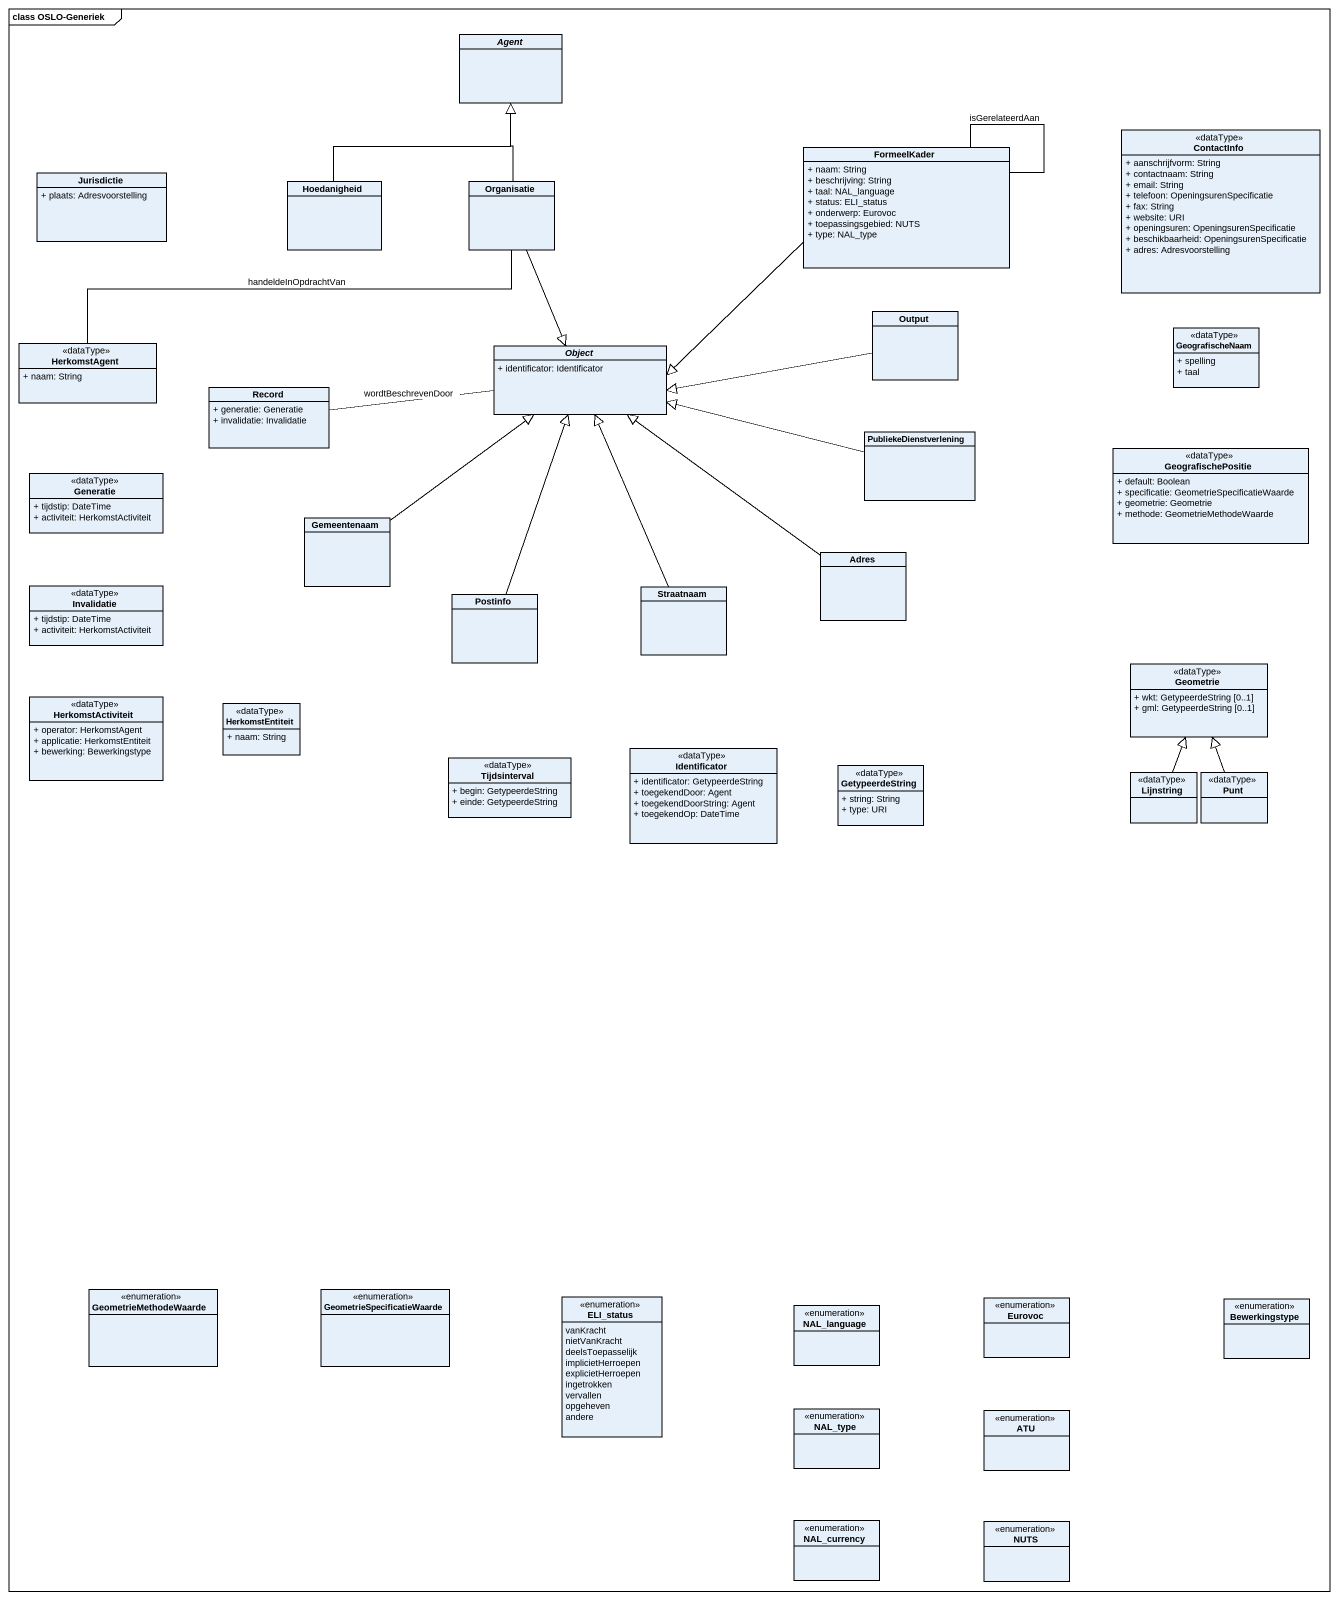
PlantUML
@startuml
mainframe class OSLO-Generiek
hide circle
hide empty members
skinparam classAttributeIconSize 0
abstract class "Agent" as Agent_
class ContactInfo <<dataType>> {
  + aanschrijfvorm: String
  + contactnaam: String
  + email: String
  + telefoon: OpeningsurenSpecificatie
  + fax: String
  + website: URI
  + openingsuren: OpeningsurenSpecificatie
  + beschikbaarheid: OpeningsurenSpecificatie
  + adres: Adresvoorstelling
}
class FormeelKader {
  + naam: String
  + beschrijving: String
  + taal: NAL_language
  + status: ELI_status
  + onderwerp: Eurovoc
  + toepassingsgebied: NUTS
  + type: NAL_type
}
class Jurisdictie {
  + plaats: Adresvoorstelling
}
class Hoedanigheid
class Organisatie
class Output
class HerkomstAgent <<dataType>> {
  + naam: String
}
abstract class "Object" as Object_ {
  + identificator: Identificator
}
class GeografischeNaam <<dataType>> {
  + spelling
  + taal
}
class "Record" as Record_ {
  + generatie: Generatie
  + invalidatie: Invalidatie
}
class PubliekeDienstverlening
class Generatie <<dataType>> {
  + tijdstip: DateTime
  + activiteit: HerkomstActiviteit
}
class GeografischePositie <<dataType>> {
  + default: Boolean
  + specificatie: GeometrieSpecificatieWaarde
  + geometrie: Geometrie
  + methode: GeometrieMethodeWaarde
}
class Gemeentenaam
class Adres
class Invalidatie <<dataType>> {
  + tijdstip: DateTime
  + activiteit: HerkomstActiviteit
}
class Postinfo
class Straatnaam
class Geometrie <<dataType>> {
  + wkt: GetypeerdeString [0..1]
  + gml: GetypeerdeString [0..1]
}
class HerkomstActiviteit <<dataType>> {
  + operator: HerkomstAgent
  + applicatie: HerkomstEntiteit
  + bewerking: Bewerkingstype
}
class HerkomstEntiteit <<dataType>> {
  + naam: String
}
class Identificator <<dataType>> {
  + identificator: GetypeerdeString
  + toegekendDoor: Agent
  + toegekendDoorString: Agent
  + toegekendOp: DateTime
}
class Tijdsinterval <<dataType>> {
  + begin: GetypeerdeString
  + einde: GetypeerdeString
}
class GetypeerdeString <<dataType>> {
  + string: String
  + type: URI
}
class Lijnstring <<dataType>>
class Punt <<dataType>>
enum GeometrieMethodeWaarde
enum GeometrieSpecificatieWaarde
enum ELI_status {
  vanKracht
  nietVanKracht
  deelsToepasselijk
  implicietHerroepen
  explicietHerroepen
  ingetrokken
  vervallen
  opgeheven
  andere
}
enum NAL_language
enum Eurovoc
enum Bewerkingstype
enum NAL_type
enum ATU
enum NAL_currency
enum NUTS
FormeelKader -- FormeelKader : isGerelateerdAan
FormeelKader -left-|> Object_
Hoedanigheid -up-|> Agent_
Organisatie -up-|> Agent_
Organisatie --|> Object_
Output -left-|> Object_
HerkomstAgent -right- Organisatie : handeldeInOpdrachtVan
Object_ -left- Record_ : wordtBeschrevenDoor
PubliekeDienstverlening -left-|> Object_
Gemeentenaam -up-|> Object_
Adres -up-|> Object_
Postinfo -up-|> Object_
Straatnaam -up-|> Object_
Lijnstring -up-|> Geometrie
Punt -up-|> Geometrie
@enduml
